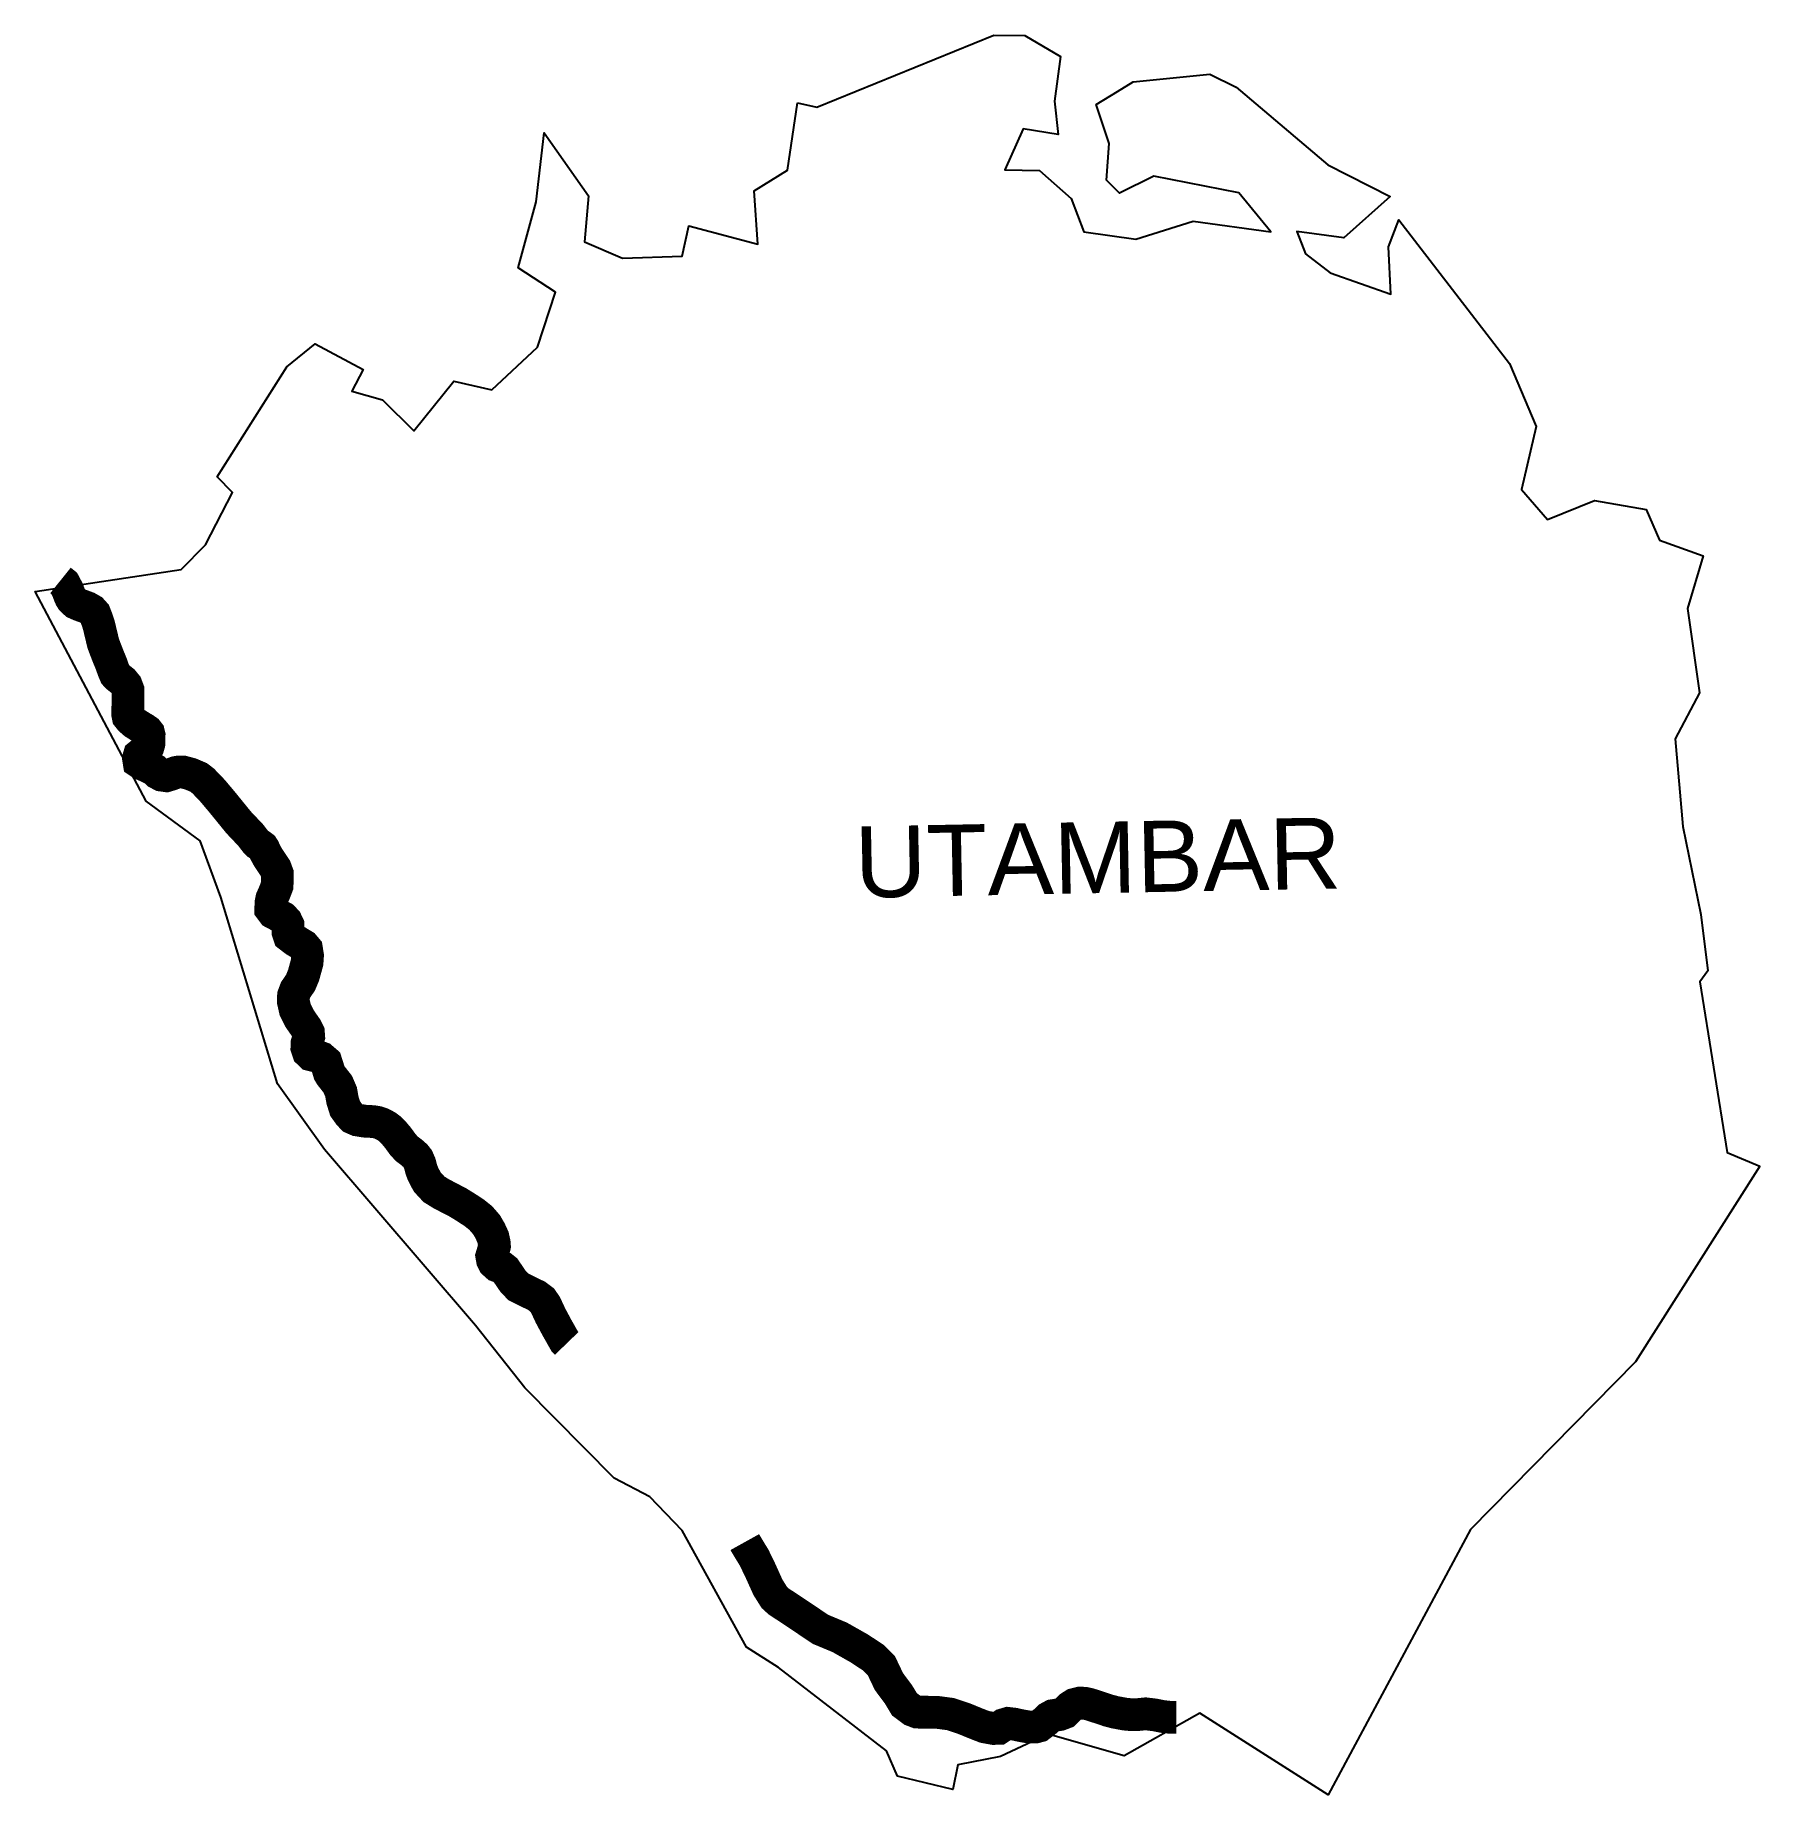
# Model space of a CAD drawing. Header units: metres. Extents: x 293549 to 296182, y 1979068 to 1981755.
import ezdxf

# ---------------------------------------------------------------- set-up
doc = ezdxf.new("R2010")
doc.units = ezdxf.units.M
for name, color, linetype in [('NATURALLY PROTECTED', 3, 'Continuous'), ('village', 3, 'Continuous'), ('VILLAGE NAME', 250, 'Continuous')]:
    doc.layers.add(name, color=color, linetype=linetype)
doc.styles.get("Standard").update_dxf_attribs({"font": 'calibri.ttf'})

msp = doc.modelspace()

# ---------------------------------------------------------------- linework, layer by layer
at = {"layer": 'NATURALLY PROTECTED', "color": 116, "true_color": 0x136734, "const_width": 50, "flags": 128}
for points in [[(293587.6, 1980922.3), (293593.2, 1980917.8), (293598.5, 1980907.8), (293601.4, 1980900), (293603.2, 1980895.9), (293605.1, 1980892.9), (293610.6, 1980887.7), (293617.5, 1980884.7), (293628.4, 1980880.7), (293635.4, 1980876.7), (293639.8, 1980871.8), (293642.1, 1980865.9), (293644, 1980860.7), (293646.1, 1980854.1), (293649.5, 1980840.1), (293652.7, 1980826.5), (293656.6, 1980816.1), (293661.1, 1980804.6), (293664.8, 1980795.7), (293668.6, 1980785), (293671.4, 1980778.5), (293674.6, 1980775.1), (293683.2, 1980768.2), (293687.9, 1980762.4), (293690.5, 1980755.5), (293690.6, 1980739), (293690.4, 1980725.2), (293690.1, 1980718.7), (293691, 1980714.2), (293694.5, 1980709.8), (293700.5, 1980704.6), (293707, 1980700.5), (293712, 1980697.4), (293715.4, 1980695.5), (293719.8, 1980692.4), (293722, 1980689.6), (293722.9, 1980685.9), (293722.5, 1980672.7), (293721.1, 1980667.6), (293718.9, 1980662.9), (293716.2, 1980660.5), (293711, 1980657.8), (293708.1, 1980655.4), (293706.7, 1980650.7), (293707.6, 1980645), (293712.8, 1980641.6), (293722.1, 1980637.5), (293731, 1980633), (293735.8, 1980628.2), (293742, 1980625), (293749.2, 1980624), (293755.6, 1980625.9), (293763.7, 1980629), (293768.1, 1980629.8), (293774.9, 1980629.7), (293786.6, 1980626.6), (293798.5, 1980621.5), (293805, 1980616.5), (293813.2, 1980608.2), (293819.8, 1980601.1), (293834.3, 1980583.9), (293859.6, 1980552.8), (293877.7, 1980533.7), (293885.6, 1980523.5), (293888.6, 1980520.3), (293893.9, 1980517), (293896.1, 1980515.3), (293898, 1980512.3), (293899.8, 1980508), (293904.5, 1980499.5), (293915.7, 1980482.7), (293918.6, 1980474.8), (293918.8, 1980466.1), (293918.2, 1980455.7), (293914.3, 1980445.5), (293910.2, 1980436.3), (293908.9, 1980429.5), (293908.7, 1980420.2), (293912.7, 1980414.9), (293919.3, 1980411.4), (293927.3, 1980407.3), (293932.1, 1980402.2), (293935, 1980396.1), (293935.1, 1980384.9), (293937, 1980379.3), (293945.7, 1980372.6), (293959, 1980364.5), (293963.2, 1980359.5), (293964.8, 1980349.5), (293964.1, 1980338.9), (293958.8, 1980319.5), (293954.1, 1980308.1), (293946.7, 1980297.3), (293943.4, 1980288.5), (293943.2, 1980279), (293945.9, 1980266.9), (293953, 1980252.8), (293962.9, 1980238.6), (293966.1, 1980232), (293966.6, 1980225.2), (293964, 1980215.7), (293963.8, 1980208.7), (293966.1, 1980201.9), (293970.3, 1980197.9), (293977.8, 1980196), (293986.1, 1980193.1), (293992.8, 1980187.3), (293995.1, 1980180.2), (293998.1, 1980170.2), (294000.3, 1980166.6), (294010.9, 1980153.1), (294016, 1980141.2), (294018.2, 1980128.6), (294022.2, 1980115.8), (294028.8, 1980106.6), (294033.8, 1980101.5), (294040.8, 1980098.4), (294052.1, 1980096.6), (294065.1, 1980095.9), (294072, 1980094.7), (294077.4, 1980092.9), (294085, 1980088.9), (294091.2, 1980084.3), (294096.6, 1980078.7), (294102.6, 1980071.6), (294110.6, 1980060.6), (294116.7, 1980054.1), (294123.7, 1980048.9), (294129.5, 1980043.7), (294133, 1980039.2), (294136.2, 1980031.9), (294138.5, 1980022.9), (294141, 1980016.3), (294145, 1980008.5), (294147.8, 1980003.5), (294152.3, 1979998.5), (294157.9, 1979992.6), (294168.5, 1979986), (294179.7, 1979980.1), (294194.4, 1979972.5), (294208.1, 1979964), (294219.9, 1979956.2), (294229.1, 1979948.8), (294238.1, 1979938.5), (294243.3, 1979929.5), (294247.9, 1979919.6), (294249.8, 1979910.9), (294250.2, 1979905.7), (294248.6, 1979899), (294246.1, 1979890.6), (294247.1, 1979884.9), (294249.4, 1979880.2), (294254.4, 1979875.7), (294262.9, 1979872.7), (294266.5, 1979869.8), (294273, 1979860.2), (294279.1, 1979851.3), (294286.4, 1979843.8), (294302.5, 1979835.7), (294314.5, 1979829.9), (294322.9, 1979823.6), (294328.2, 1979815.9), (294335.8, 1979799.6), (294345.5, 1979781.5), (294357.5, 1979760.3), (294360.5, 1979757.2)], [(294632.4, 1979453.8), (294633.4, 1979452), (294646.8, 1979429.8), (294655.8, 1979411.3), (294667.8, 1979384.7), (294677.5, 1979369.3), (294684.3, 1979363.1), (294703.3, 1979350.6), (294721.7, 1979338.3), (294748, 1979320.6), (294777.3, 1979308.4), (294807.4, 1979291.4), (294828.7, 1979277.3), (294841.1, 1979264.8), (294852.4, 1979241), (294867.1, 1979221.2), (294876.2, 1979206.1), (294888.3, 1979197.1), (294895.8, 1979194.2), (294908.3, 1979194.1), (294925.1, 1979194), (294946.3, 1979191.2), (294967.6, 1979184.1), (294986.6, 1979176.3), (294998.5, 1979171.7), (295012.4, 1979169.2), (295020.2, 1979169.4), (295023.5, 1979171.6), (295027.8, 1979175.1), (295034.2, 1979177), (295043.7, 1979175.9), (295049.8, 1979174.5), (295056.7, 1979173.1), (295067.2, 1979171.3), (295075.5, 1979171.3), (295081.9, 1979173), (295091.2, 1979180.2), (295096.8, 1979185.6), (295102.6, 1979188.8), (295113.3, 1979190.5), (295120.8, 1979193.4), (295128.9, 1979201.6), (295135.5, 1979205.9), (295143.7, 1979207.9), (295151.1, 1979207.8), (295158.4, 1979206.2), (295175.1, 1979200.8), (295187.9, 1979196.5), (295197.6, 1979194), (295213.2, 1979191.1), (295223.9, 1979190.2), (295233.3, 1979190.5), (295244.3, 1979191.6), (295258, 1979190), (295270.5, 1979187.5), (295281.3, 1979186.3), (295291.4, 1979186.3)]]:
    msp.add_lwpolyline(points, dxfattribs=at)
at = {"layer": 'village', "flags": 128}
msp.add_lwpolyline([(294712.8, 1981651.4), (294742.4, 1981644.8)], dxfattribs=at)
at = {"layer": 'village', "color": 3, "true_color": 0x00ff00}
for points in [[(294742.4, 1981644.8, 0), (295012.9, 1981754.9, 0), (295060.1, 1981754.3, 0), (295114.2, 1981722.4, 0), (295105.5, 1981653.9, 0), (295111.1, 1981603, 0), (295057.3, 1981612, 0), (295029.3, 1981549.3, 0), (295082.5, 1981548.3, 0), (295130.7, 1981505.5, 0), (295149.9, 1981454.8, 0), (295229.7, 1981443.6, 0), (295317, 1981470.8, 0), (295435.5, 1981454.6, 0), (295386.5, 1981514.1, 0), (295257, 1981539.4, 0), (295204.3, 1981513.5, 0), (295184.5, 1981533.3, 0), (295188.5, 1981589.7, 0), (295169.1, 1981648.8, 0), (295201.7, 1981668.9, 0), (295225.6, 1981683.6, 0), (295342.7, 1981695.4, 0), (295382.5, 1981675.6, 0), (295522.6, 1981557.1, 0), (295617.9, 1981508.3, 0), (295547.3, 1981445.3, 0), (295475.5, 1981454.9, 0), (295488.3, 1981420.9, 0), (295526, 1981392, 0), (295618.9, 1981359.6, 0), (295615, 1981431.7, 0), (295631, 1981473.1, 0), (295799.8, 1981253.5, 0), (295840.7, 1981157.3, 0), (295818.4, 1981060.9, 0), (295858, 1981015.3, 0), (295929.6, 1981044.3, 0), (296008.6, 1981030.8, 0), (296028.8, 1980983.8, 0), (296095.7, 1980959.9, 0), (296071.6, 1980879.6, 0), (296089.9, 1980750.8, 0), (296052.9, 1980680.3, 0), (296064.6, 1980546.4, 0), (296091.9, 1980412.4, 0), (296102.6, 1980326.2, 0), (296090.7, 1980309.1, 0), (296132.2, 1980048.6, 0), (296182.2, 1980028, 0)], [(296182.2, 1980028, 0), (295992.4, 1979729.2, 0), (295740.5, 1979472.9, 0), (295523.3, 1979067.9, 0), (295327, 1979192.8, 0), (295211.4, 1979127.7, 0), (295095.7, 1979160.5, 0), (295023, 1979126.3, 0), (294957.8, 1979113.7, 0), (294950.1, 1979075.9, 0), (294865.8, 1979096.2, 0), (294848.7, 1979134.9, 0), (294683.7, 1979262.3, 0), (294634.8, 1979293.2, 0), (294536.9, 1979471.5, 0), (294487.3, 1979522.9, 0), (294433.2, 1979551.4, 0), (294296.5, 1979689.4, 0), (294221.3, 1979784.5, 0), (293990.8, 1980053.3, 0), (293918.9, 1980153.8, 0), (293832.3, 1980438.4, 0), (293801.1, 1980524.7, 0), (293718.3, 1980585.4, 0), (293549, 1980905.6, 0), (293771.6, 1980939.1, 0), (293808.9, 1980976.9, 0), (293850.2, 1981056.8, 0), (293826.6, 1981080.5, 0), (293933.3, 1981248.4, 0), (293976.4, 1981283.7, 0), (294049.5, 1981244.3, 0), (294032.4, 1981211.1, 0), (294079, 1981198.1, 0), (294126.9, 1981150.5, 0), (294188.1, 1981226.8, 0), (294246, 1981213.5, 0), (294316.1, 1981278.3, 0), (294343.5, 1981362.3, 0), (294286.5, 1981399.5, 0), (294314.1, 1981500.5, 0), (294326, 1981605.6, 0), (294394, 1981509.4, 0), (294387.7, 1981439.2, 0), (294445.9, 1981414.4, 0), (294537, 1981417.5, 0), (294547.2, 1981463.9, 0), (294652.2, 1981435.6, 0), (294646.8, 1981517.2, 0), (294697.8, 1981548.6, 0), (294712.8, 1981651.4, 0)]]:
    msp.add_polyline3d(points, dxfattribs=at)

# ---------------------------------------------------------------- texts
at = {"layer": 'VILLAGE NAME', "insert": (294799.1, 1980546.4), "char_height": 108.748, "attachment_point": 1, "rotation": 1.1028}
msp.add_mtext_dynamic_manual_height_columns('{\\fArial|b0|i0|c0|p34;UTAMBAR}', width=1571.314, gutter_width=543.7, heights=[0], dxfattribs=at)

doc.saveas('drawing.dxf')
